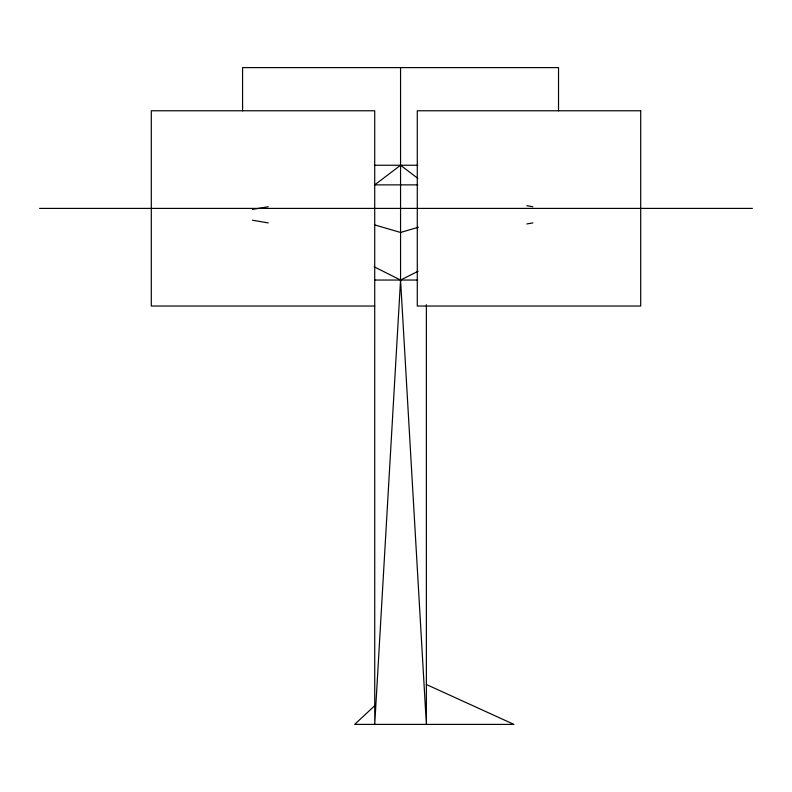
<?xml version="1.0" encoding="UTF-8"?>
<svg xmlns="http://www.w3.org/2000/svg" width="792" height="792" viewBox="0 0 792 792"><rect width="100%" height="100%" fill="white"/><g stroke="black" fill="none" stroke-linecap="round" stroke-linejoin="round"><path stroke-width="1.19" d="M374.458 224.839L400.554 232.462L400.554 280.041L374.735 724.393L374.715 110.771L151.302 110.771L151.302 306.039L374.715 306.039M375.19 705.286L354.658 724.393L513.929 724.393L426.373 684.506M374.18 266.815L400.554 280.041L418.136 271.22M400.554 232.462L418.354 227.264M252.42 209.435L268.221 206.742M526.819 223.948L532.897 222.908M374.636 165.241L417.829 165.241M417.77 184.873L374.735 184.873L400.554 165.241L417.77 178.329M39.6 208.405L752.4 208.405M374.735 280.041L417.77 280.041M526.819 205.702L532.897 206.742M252.42 220.216L268.221 222.908M400.554 280.041L426.373 724.393L426.373 304.732M558.528 110.86L558.528 67.607L242.58 67.607L242.58 110.86M400.554 67.607L400.554 231.977M640.698 110.771L417.285 110.771L417.285 306.039L640.698 306.039L640.698 110.771"/></g></svg>
